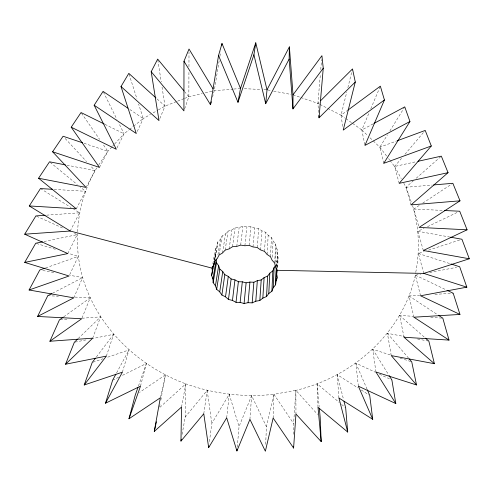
<?xml version="1.0" encoding="UTF-8"?>
<svg xmlns="http://www.w3.org/2000/svg" width="494" height="494" viewBox="0 0 494 494"><rect width="100%" height="100%" fill="white"/><g stroke="black" fill="none" stroke-linecap="round" stroke-linejoin="round"><path stroke-width="0.37" stroke-dasharray="2.47 1.85" d="M293.609 434.282L293.615 423.574L295.887 390.346C352.457 377.008 402.61 333.012 415.361 275.183L415.676 272.935M184.67 108.754L188.85 96.75L188.936 71.352M188.955 66.733L189.004 52.117M182.15 434.331L185.17 417.078L185.8 383.857C137.9 366.116 97.219 327.164 82.652 277.572C72.309 240.893 77.157 200.138 97.034 167.509M277.745 267.699L278.085 257.751L277.387 254.206L277.819 250.619L276.146 247.315L275.559 243.715L273.021 240.856L271.447 237.472L268.186 235.255L265.723 232.304L261.95 230.883L258.745 228.561L254.713 228.03L250.977 226.493L246.938 226.888L242.918 226.246L239.145 227.543L235.101 227.82L231.84 229.932L228.043 231.118L225.499 233.903L222.189 235.91L220.522 239.182L217.91 241.869L214.797 259.628M273.139 418.048L273.942 394.311L295.887 390.346L317.586 414.417M276.918 267.143L277.387 254.206M277.22 267.266L277.819 250.619M276.325 266.136L276.683 261.091L278.085 257.751M276.479 266.476L276.683 261.091M275.553 262.363L276.146 247.315M274.757 263.166L275.559 243.715M265.667 444.304L266.439 426.693L273.942 394.311C244.215 397.559 213.939 393.977 185.8 383.857L159.488 407.692M272.25 257.232L273.021 240.856M270.465 256.713L271.447 237.472M267.063 254.422L268.186 235.255M264.488 251.378L265.723 232.304M249.927 419.369L251.607 395.626L266.439 426.693M260.548 249.902L261.95 230.883M257.201 247.5L258.745 228.561M318.618 112.49L317.914 103.382L320.365 74.156M320.754 69.543L321.594 59.546M237.256 447.15L239.04 426.637L251.607 395.626M252.99 246.944L254.713 228.03M249.093 245.357L250.977 226.493M226.697 417.831L229.241 394.305L211.815 423.414L209.246 443.075M244.882 245.759L246.938 226.888M240.683 245.092L242.918 226.246M236.75 246.426L239.145 227.543M232.532 246.71L235.101 227.82M415.781 272.188C420.054 250.081 419.085 226.937 412.478 205.411M229.13 248.89L231.84 229.932M203.775 413.756L207.19 390.365L185.17 417.078M225.165 250.106L228.043 231.118M222.516 252.984L225.499 233.903M219.163 60.787L214.229 90.797L212.451 97.392M219.904 56.285L220.645 51.784M219.07 255.046L222.189 235.91M217.947 254.725L220.522 239.182M214.618 259.01L215.779 252.212L215.464 248.612L217.218 245.419M214.618 261.196L217.91 241.869M214.198 260.258L215.779 252.212M212.858 263.642L215.464 248.612M159.624 406.945L160.025 404.709M160.834 400.233L165.416 374.866L139.586 392.378M181.533 407.056L185.8 383.857M160.328 397.812L165.416 374.866M342.669 126.378L341.033 115.201L346.769 92.063M347.881 87.586L352.321 69.679M140.5 386.135L146.378 363.504L121.573 375.792M122.401 372.173L129.014 349.925L106.642 357.545M106.364 356.112L113.657 334.302L93.249 338.439M138.481 385.956L146.378 363.504M92.724 338.168L100.615 316.858L82.307 318.216M82.016 318.037L90.192 297.851L72.772 296.968M159.858 118.511L164.996 106.105L161.927 86.394M364.8 144.693L361.824 129.947L368.993 113.003M370.79 108.766L380.047 86.876M73.779 297.851L82.652 277.572L69.864 275.312M137.239 131.472L143.241 118.572L150.491 114.417M69.71 274.645L78.243 256.374L68.715 253.434M67.826 253.576L77.157 234.644L72.964 232.736M116.985 147.922L124.068 133.781L128.86 129.978M70.197 231.019L79.54 212.797L73.68 209.166M99.467 167.41L107.877 151.294L112.052 146.774M76.274 208.801L85.474 191.295L80.17 186.948M86.055 187.424L94.947 170.628L90.248 165.558M116.627 372.822L129.014 349.925M383.739 163.341L379.818 147.2L387.463 134.843M389.877 130.941L404.364 107.531M98.701 165.015L107.877 151.294L102.678 143.791M96.41 356.952L113.657 334.302M399.189 183.342L394.632 166.478L401.536 158.333M404.994 154.264L424.729 131.009M112.576 146.212L114.145 144.514M114.664 143.952L124.068 133.781L118.646 122.839M300.846 97.522L317.914 103.382L318.994 102.301M78.182 338.563L100.615 316.858M411.02 204.88L406 187.263L413.41 180.736M416.257 178.229L440.759 156.635M129.459 129.508L133.059 126.655M133.658 126.18L143.241 118.572L138.586 103.993M319.951 104.425L341.033 115.201L347.177 110.662M63.726 316.821L90.192 297.851M418.653 225.943L413.774 209.036L420.178 204.819M422.741 203.133L452.214 183.725M153.128 112.904L157.747 110.261M158.401 109.884L164.996 106.105L176.92 101.424M352.654 123.438L361.824 129.947L373.229 123.821M52.568 293.208L82.652 277.572M112.62 380.232L118.819 377.163M423.327 250.483L417.887 231.272L424.056 228.314M427.483 226.672L458.339 211.883M177.624 101.153L183.941 98.677M184.639 98.399L188.85 96.75L202.287 93.601M373.273 140.926L379.818 147.2L396.392 141.074M45.584 267.946L78.243 256.374M92.934 362.213L103.036 358.774M423.772 273.41L418.375 253.478L424.185 251.582M428.539 250.155L461.211 239.491M205.269 92.897L214.229 90.797L232.995 89.13M390.001 160.451L394.632 166.478L416.473 161.637M44.022 241.523L77.157 234.644M75.107 342.114L87.203 339.662M420.561 295.789L415.361 275.183L420.622 274.182M429.638 272.472L456.678 267.34M233.748 89.062L240.504 88.457M403.802 183.243L406 187.263L432.12 185.052M60.182 319.853L68.573 319.229M46.615 215.156L79.54 212.797M413.898 317.197L409.032 295.962L419.69 295.301M434.924 294.362L453.202 293.232M413.774 209.036L443.631 210.463M244.289 88.654L260.943 89.5M263.969 89.661L266.241 89.772M47.776 295.696L58.385 296.233M54.192 189.406L85.474 191.295M404.03 337.241L399.615 315.444L413.256 316.302M430.682 317.395L442.044 318.111M42.793 270.533L54.822 272.657M417.887 231.272L449.787 237.052M391.267 355.6L387.407 333.308L404.734 336.587M417.547 339.008L428.094 341.002M267.742 89.957L270.718 90.532M273.695 91.106L290.793 94.403M66.937 165.187L94.947 170.628M36.47 243.474L56.989 249.81M418.375 253.478L450.262 263.74M375.928 371.988L372.711 349.277L390.779 355.1M400.171 358.131L411.737 361.855M84.036 143.279L107.877 151.294M293.028 94.836L300.136 97.275M36.599 216.236L63.874 228.611M358.36 386.185L355.859 363.127L375.261 372.217M379.417 374.168L391.884 380.016M415.361 275.183L446.323 289.947M104.938 124.346L124.068 133.781M317.914 103.382L319.272 104.073M40.459 188.572L71.074 207.548M338.933 398.01L337.204 374.674L358.014 387.944M361.268 390.013L369.074 394.99M409.032 295.962L437.703 314.808M129.848 109.514L143.241 118.572M341.033 115.201L345.312 118.233M345.93 118.671L352.043 123.006M50.116 162.285L77.225 184.528M318.013 407.322L317.092 383.782L339.261 402.462M341.589 404.425L345.676 407.865M399.615 315.444L424.834 337.618M157.08 98.948L164.996 106.105M361.824 129.947L367.82 135.696M370.006 137.789L372.729 140.401M65.177 138.493L86.592 161.612M387.407 333.308L408.76 358.36M184.466 91.452L188.85 96.75M379.818 147.2L386.759 156.234M388.611 158.642L389.538 159.846M81.454 113.169L99.646 139.419M273.942 394.311L293.615 423.574M372.711 349.277L388.624 374.779M394.632 166.478L401.233 178.544M103.4 92.069L116.955 119.425M355.859 363.127L367.011 389.087M214.983 255.694L216.02 258.436M406 187.263L411.44 202.503M129.033 74.106L136.955 98.893M229.241 394.305L239.04 426.637M337.204 374.674L343.602 399.751M157.802 59.86L161.223 81.843M207.19 390.365L211.815 423.414M317.092 383.782L319.192 406.624M295.887 390.346L295.955 414.021"/><path stroke-width="0.74" d="M213.05 88.84L189.017 49.036L183.978 61.237L183.929 110.872L151.189 71.698L157.679 59.107L183.978 90.865M137.974 387.401L135.171 395.367L128.983 418.776L160.328 397.812L154.276 431.435L181.533 407.056L180.971 441.08L203.775 413.756L208.653 447.607L226.697 417.831L236.922 450.948L249.927 419.369L265.371 451.201L273.139 418.048L293.597 448.046L293.603 446.514M293.028 94.836L321.915 55.699L323.249 68.209L292.973 108.908L293.028 94.836L289.379 46.899L267.001 89.815L265.723 103.728L289.151 59.076L289.379 46.899M213.161 282.661L216.477 262.678L216.279 259.122L212.951 278.993L213.161 282.661L215.446 285.798L216.668 289.317L219.725 291.868L221.88 295.023L225.517 296.838L228.463 299.444L232.458 300.426L236.015 302.322L240.127 302.414L244.079 303.489L248.062 302.686L252.175 302.878L255.787 301.223L259.813 300.519L262.839 298.117L266.532 296.548L268.779 293.529L271.916 291.188L273.244 287.743L275.621 284.76L275.936 281.092L277.4 277.647L276.671 273.991L276.862 268.668M275.621 284.76L276.269 267.625M275.936 281.092L276.393 268.785M273.244 287.743L274.096 267.538L275.467 265.803M271.916 291.188L272.824 270.885L274.096 267.538M268.779 293.529L269.817 273.163L272.824 270.885M266.532 296.548L267.655 276.09L269.817 273.163M262.839 298.117L264.111 277.616L267.655 276.09M259.813 300.519L261.209 279.95L264.111 277.616M293.597 448.046L295.955 414.021L321.186 441.648L320.168 417.282L319.328 408.143M255.787 301.223L257.343 280.641L261.209 279.95M252.175 302.878L253.873 282.253L257.343 280.641M320.618 100.69L352.506 68.932L355.285 82.01L319.025 117.807L323.249 68.209M236.922 450.948L237.052 449.429M248.062 302.686L249.927 282.068L253.873 282.253M244.079 303.489L246.111 282.858L249.927 282.068M240.127 302.414L242.313 281.808L238.374 281.734L234.959 279.894L231.13 278.949L228.302 276.424L224.819 274.664L222.757 271.601L219.83 269.131L218.657 265.716L216.477 262.678M236.015 302.322L238.374 281.734M232.458 300.426L234.959 279.894M276.671 273.991L277.115 270.298L275.374 266.877L274.757 263.166L272.108 260.214L270.465 256.713L267.063 254.422L264.488 251.378L260.548 249.902L257.201 247.5L252.99 246.944L249.093 245.357L244.882 245.759L240.683 245.092L236.75 246.426L232.532 246.71L229.13 248.89L225.165 250.106L222.516 252.984L219.07 255.046L217.335 258.424L214.618 261.196L213.902 264.858L212.08 268.149L212.42 271.861L211.593 275.461L212.951 278.993M228.463 299.444L231.13 278.949M208.653 447.607L208.851 446.094M225.517 296.838L228.302 276.424M221.88 295.023L224.819 274.664M219.725 291.868L222.757 271.601M237.984 102.301L240.504 88.457L222.004 43.534L218.533 55.526L237.984 102.301L253.916 54.785L255.769 42.799L267.001 89.815M216.668 289.317L219.83 269.131M215.446 285.798L218.657 265.716M183.978 61.237L210.481 104.709L218.533 55.526M221.757 45.034L222.004 43.534M212.42 271.861L213.84 263.549M213.902 264.858L214.544 261.122M211.593 275.461L212.895 267.859M213.155 266.34L213.414 264.815M212.34 266.649L212.08 268.149L70.197 231.019L29.288 205.942L40.459 188.572L52.667 189.313M180.971 441.08L181.23 439.58M154.276 431.435L156.394 421.79M355.285 82.01L343.213 130.101L384.425 99.967L380.349 86.172L347.795 110.211M210.481 104.709L211.271 101.783M128.983 418.776L140.5 386.135L105.488 403.234L112.62 380.232L115.899 374.174M240.504 88.457L255.769 42.799M105.488 403.234L122.401 372.173L84.208 384.987L92.211 362.46L95.478 358.175M84.208 384.987L106.364 356.112L65.541 364.232L74.353 342.268L77.632 339.088M384.425 99.967L364.949 145.427L409.946 121.512L404.765 106.877L373.902 123.457M65.541 364.232L92.724 338.168L49.888 341.249L59.416 319.908L63.109 317.259M49.888 341.249L81.732 318.735L37.575 316.463L47.776 295.696L51.882 293.566M37.575 316.463L73.779 297.851L29.09 289.99L39.779 270.002L44.861 268.199M29.09 289.99L69.074 275.998L24.706 262.407L35.735 243.246L42.515 241.838M127.934 108.217L103.067 91.384L94.156 105.234L136.288 133.504L121.005 86.536L128.804 73.378L155.95 97.923M24.706 262.407L67.826 253.576L24.7 234.199L35.895 215.921L45.084 215.267M409.946 121.512L383.739 163.341L431.293 145.983L425.223 130.428L397.114 140.809M29.288 205.942L76.274 208.801L38.581 178.241L49.524 161.804L65.424 164.891M82.591 142.797L63.09 136.239L52.599 151.763L99.467 167.41L71.21 127.199L81.022 112.546L104.253 124.006M431.293 145.983L399.189 183.342L448.058 172.665L441.327 156.135L417.98 161.303M448.058 172.665L411.02 204.88L460.007 200.823L452.856 183.299L433.652 184.923M460.007 200.823L419.079 227.413L467.089 229.803L459.71 211.228L444.396 210.5M467.089 229.803L423.327 250.483L469.3 258.776L461.933 239.25L450.547 237.188M277.115 270.298L423.772 273.41L469.3 258.776M450.991 263.975L459.686 266.772L466.836 287.175L420.561 295.789L459.97 314.443L453.202 293.232L447.014 290.281M24.7 234.199L70.197 231.019M459.97 314.443L413.898 317.197L449.027 340.094L442.803 318.161L438.345 315.228M449.027 340.094L404.03 337.241L434.411 363.714L428.848 341.15L425.408 338.124M434.411 363.714L391.267 355.6L416.528 384.962L375.928 371.988L395.818 403.567L358.36 386.185L372.729 419.32L338.933 398.01L347.708 432.046L318.013 407.322L321.186 441.648M38.581 178.241L86.055 187.424L52.599 151.763M242.313 281.808L246.111 282.858M423.772 273.41L466.836 287.175M71.21 127.199L116.312 149.268L94.156 105.234M121.005 86.536L159 120.573L151.189 71.698M409.254 358.94L411.737 361.855L416.528 384.962M389.031 375.434L391.884 380.016L395.818 403.567M367.314 389.791L369.722 395.404L372.729 419.32M343.978 401.227L345.676 407.865L347.708 432.046M253.916 54.785L265.723 103.728M318.852 115.528L319.025 117.807M289.151 59.076L292.973 108.908"/></g></svg>
